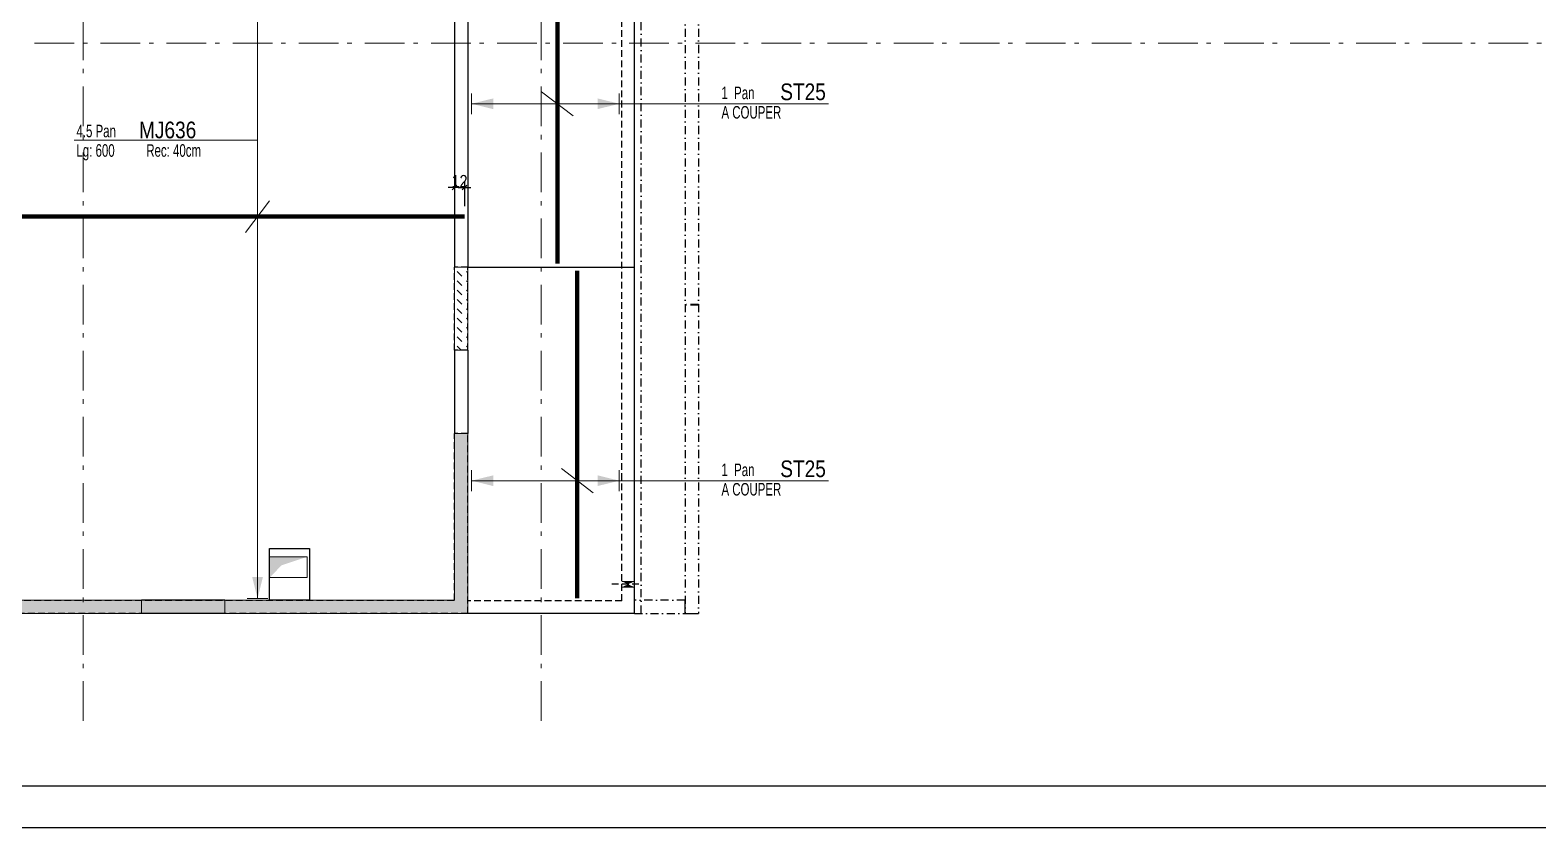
# Model space of a CAD drawing. Header units: centimetres. Extents: x 24964 to 31264, y 2319 to 6519.
# Drawn here: x 26663 to 28473, y 2319 to 3277 of the extents above; entities that cross this region are included whole.
import ezdxf

# ---------------------------------------------------------------- set-up
doc = ezdxf.new("R2010")
doc.units = ezdxf.units.CM
doc.header["$LTSCALE"] = 12.7
doc.header["$PDMODE"] = 1
doc.header["$PDSIZE"] = -2
for name, pattern in [('CACHEX2', [19.05, 12.7, -6.35]), ('Style de ligne -6', [2.08328, 1.25, -0.41656, 0.13886, -0.27786]), ('TIRETPTX2', [50.8, 25.4, -12.7, 0, -12.7])]:
    doc.linetypes.add(name, pattern=pattern)
doc.layers.get('0').update_dxf_attribs({"lineweight": 5})
for name, color, linetype in [('01_ARMA_INF', 50, 'Continuous'), ('01_cote_gen', 4, 'Continuous'), ('01_linteaux', 2, 'Continuous'), ('01_murs_sup', 2, 'CACHEX2'), ('01_texte', 230, 'Continuous'), ('AA_COTES', 2, 'Continuous'), ('prlm-GT', 242, 'Continuous')]:
    doc.layers.add(name, color=color, linetype=linetype)
for name, color, linetype, lineweight in [('01_murs_coup', 5, 'Continuous', 60), ('01_résv', 32, 'Continuous', 9), ('B Général', 7, 'Continuous', 5)]:
    doc.layers.add(name, color=color, linetype=linetype, lineweight=lineweight)
doc.styles.add('PATIO', font='ARIALN.TTF')
doc.styles.add('STYLE2', font='ARIALN.TTF')
doc.dimstyles.new('JB50', dxfattribs={"dimscale": 0.1, "dimtxt": 150, "dimasz": 15, "dimexe": 0.1, "dimexo": 0.1, "dimgap": 0.09, "dimtad": 1, "dimdec": 1, "dimdsep": 46, "dimtxsty": 'STYLE2', "dimblk1": 'BOND_G', "dimblk2": 'BOND_D', "dimsah": 1, "dimcen": 1.5, "dimdle": 0.01, "dimse1": 1, "dimse2": 1, "dimclrd": 4, "dimclre": 2, "dimclrt": 6, "dimazin": 2, "dimtfac": 2.333333, "dimtdec": 1, "dimtix": 1, "dimtmove": 2, "dimatfit": 3, "dimldrblk": 'BOND_G', "dimfxl": 1, "dimtolj": 1, "dimtzin": 0, "dimarcsym": 0})
pattern_1 = [(135, (22264.4976, -3966.91), (-11.22532, 9e-16), [7.9375, -7.9375])]

# ---------------------------------------------------------------- blocks, each defined once
blk = doc.blocks.new('BOND_G')
at = {"layer": 'AA_COTES', "color": 0}
for p, q in [((0, -5), (0, 15)), ((5, 0), (-5, 0)), ((1.8, 1.8), (-1.8, -1.8))]:
    blk.add_line(p, q, dxfattribs=at)
blk = doc.blocks.new('BOND_D')
at = {"layer": 'AA_COTES', "color": 0}
for p, q in [((5, 0), (-5, 0)), ((-1.8, -1.8), (1.8, 1.8)), ((0, 5), (0, -15))]:
    blk.add_line(p, q, dxfattribs=at)
blk = doc.blocks.new('*D2976')
at = {"color": 4, "lineweight": -2, "ltscale": 2, "transparency": 16777216}
for p, q in [((27171, 3087.9), (27169.5, 3087.9)), ((27184.5, 3087.9), (27172.5, 3087.9)), ((27186, 3087.9), (27187.5, 3087.9))]:
    blk.add_line(p, q, dxfattribs=at)
at = {"layer": 'Defpoints', "color": 0, "ltscale": 2, "transparency": 16777216}
for p in [(27172.5, 3087.9), (27172.5, 3073.7), (27184.5, 3073.7)]:
    blk.add_point(p, dxfattribs=at)
at = {"color": 4, "lineweight": -2, "ltscale": 2, "transparency": 16777216, "xscale": 1.5, "yscale": 1.5, "zscale": 1.5}
blk.add_blockref('BOND_D', (27172.5, 3087.9), dxfattribs=at)
at = {"color": 4, "lineweight": -2, "ltscale": 2, "transparency": 16777216, "xscale": 1.5, "yscale": 1.5, "zscale": 1.5, "rotation": 180}
blk.add_blockref('BOND_G', (27184.5, 3087.9), dxfattribs=at)
at = {"color": 6, "ltscale": 2, "transparency": 16777216, "insert": (27178.5, 3095.4), "char_height": 15, "attachment_point": 5, "style": 'STYLE2'}
blk.add_mtext('\\A1;12', dxfattribs=at)

msp = doc.modelspace()

# ---------------------------------------------------------------- hatches: boundary and pattern name
at = {"layer": '01_linteaux'}
h = msp.add_hatch(dxfattribs=at)
h.set_pattern_fill('DASH', color=256, scale=2.5, angle=135)
h.set_pattern_definition(pattern_1)
h.paths.add_polyline_path([(27188.46, 2792.39), (27172.46, 2792.39), (27172.46, 2592.4), (26619.46, 2592.4), (26619.46, 3770.39), (26601.46, 3770.39), (26601.46, 3228.48), (26471.46, 3228.48), (26471.46, 3265.39), (26453.46, 3265.39), (26453.46, 3210.48), (26601.46, 3210.48), (26601.46, 2852.4), (26408.46, 2852.14), (26408.46, 2836.14), (26601.46, 2836.4), (26601.46, 2576.4), (27188.46, 2576.4)])
h = msp.add_hatch(dxfattribs=at)
h.set_pattern_fill('DASH', color=256, scale=2.5, angle=135)
h.set_pattern_definition(pattern_1)
h.paths.add_polyline_path([(27188.46, 2992.39), (27172.46, 2992.39), (27172.46, 2892.39), (27188.46, 2892.39)])
at = {"layer": '01_résv'}
h = msp.add_hatch(dxfattribs=at)
h.set_pattern_fill('ANSI31', color=256)
h.set_pattern_definition([(45, (22264.6025, -1.931), (-2.245064, 2.245064), [])])
h.paths.add_polyline_path([(26846.94, 4116.88), (26806.94, 4116.88), (26806.94, 4106.88), (26846.94, 4106.88)])
h.paths.add_polyline_path([(27107.8, 4112.09), (27107.8, 4052.09), (27117.8, 4052.09), (27117.8, 4112.09)])
h.paths.add_polyline_path([(25791.36, 2612.4), (25868.44, 2612.4), (25868.44, 2602.4), (25791.63, 2602.4)])
h.paths.add_polyline_path([(27479.64, 4389.46), (27479.64, 4419.46), (27489.64, 4419.46), (27489.64, 4389.46)])
h.paths.add_polyline_path([(26376.01, 3400.48), (26196.01, 3400.48), (26196.01, 3410.48), (26376.01, 3410.48)])
h.paths.add_polyline_path([(26112.52, 3339.46), (26112.52, 3369.46), (26102.52, 3369.46), (26102.52, 3339.46)])
edge = h.paths.add_edge_path()
edge.add_line((26896.57, 4572.54), (26896.57, 4502.54))
edge.add_line((26896.57, 4502.54), (26886.57, 4502.54))
edge.add_line((26886.57, 4502.54), (26886.57, 4572.53))
edge.add_line((26886.57, 4572.53), (26896.57, 4572.53))

# ---------------------------------------------------------------- linework, layer by layer
at = {"layer": '01_ARMA_INF', "linetype": 'Continuous', "lineweight": 0, "const_width": 5, "flags": 128}
for points in [[(27296.04, 3523.88), (27296.13, 2996.51)], [(26607.46, 3052.99), (27184.46, 3053.06)], [(27319.76, 2988.09), (27319.84, 2594.46)]]:
    msp.add_lwpolyline(points, dxfattribs=at)
at = {"layer": '01_cote_gen'}
msp.add_line((30214.29, 2318.88), (24964.29, 2318.88), dxfattribs=at)
at = {"layer": '01_linteaux', "linetype": 'CACHEX2', "ltscale": 0.05}
for p, q in [((27373.46, 2591.4), (27373.46, 3525.39)), ((27393.7, 2611.4), (27360.16, 2611.4)), ((27373.46, 2591.4), (27188.46, 2591.4))]:
    msp.add_line(p, q, dxfattribs=at)
at = {"layer": '01_linteaux'}
for p, q in [((27388.46, 2576.4), (27388.46, 3525.39)), ((27172.46, 3292.39), (27172.46, 2992.39)), ((27188.46, 3292.39), (27188.46, 2992.39)), ((27188.46, 2992.39), (27388.46, 2992.39)), ((27172.46, 2892.39), (27172.46, 2792.39)), ((27188.46, 2892.39), (27188.46, 2792.39)), ((26896.46, 2592.4), (26796.46, 2592.4)), ((27448.96, 2592.4), (27448.96, 2576.4)), ((26896.46, 2576.4), (26796.46, 2576.4)), ((27388.46, 2576.4), (27188.46, 2576.4)), ((27449.46, 2576.4), (27465.46, 2576.4))]:
    msp.add_line(p, q, dxfattribs=at)
at = {"layer": '01_linteaux', "linetype": 'TIRETPTX2', "ltscale": 0.03}
for p, q in [((27396.46, 2576.4), (27396.46, 3525.39)), ((27449.46, 3317.37), (27449.46, 2576.4)), ((27465.46, 3317.39), (27465.46, 2576.4)), ((27465.46, 2947.39), (27449.46, 2947.39)), ((27465.46, 2946.39), (27449.46, 2946.39)), ((27448.96, 2592.4), (27388.46, 2592.4)), ((27388.46, 2576.4), (27448.96, 2576.4))]:
    msp.add_line(p, q, dxfattribs=at)
at = {"layer": '01_murs_coup', "linetype": 'Continuous', "lineweight": 18}
for p, q in [((27172.46, 2892.39), (27172.46, 2992.39)), ((27188.46, 2992.39), (27172.46, 2992.39)), ((27188.46, 2892.39), (27188.46, 2992.39)), ((27188.46, 2892.39), (27172.46, 2892.39)), ((27172.46, 2592.4), (27172.46, 2792.39)), ((27188.46, 2792.39), (27172.46, 2792.39)), ((27188.46, 2576.4), (27188.46, 2792.39)), ((26619.46, 2592.4), (26796.46, 2592.4)), ((26796.46, 2576.4), (26796.46, 2592.4)), ((26896.46, 2592.4), (27172.46, 2592.4)), ((26896.46, 2576.4), (26896.46, 2592.4)), ((26601.46, 2576.4), (26796.46, 2576.4)), ((27188.46, 2576.4), (26896.46, 2576.4))]:
    msp.add_line(p, q, dxfattribs=at)
at = {"layer": '01_murs_sup', "ltscale": 0.05}
for p, q in [((27172.46, 2892.39), (27172.46, 2992.39)), ((27188.46, 2992.39), (27172.46, 2992.39)), ((27188.46, 2892.39), (27188.46, 2992.39)), ((27188.46, 2892.39), (27172.46, 2892.39)), ((27172.46, 2592.4), (27172.46, 2792.39)), ((27188.46, 2792.39), (27172.46, 2792.39)), ((27188.46, 2576.4), (27188.46, 2792.39)), ((26619.46, 2592.4), (27172.46, 2592.4)), ((27188.46, 2576.4), (26601.46, 2576.4))]:
    msp.add_line(p, q, dxfattribs=at)
at = {"layer": '01_résv'}
for p, q in [((26950.44, 2619.33), (26950.46, 2644.4)), ((26950.46, 2644.4), (26995.46, 2644.4)), ((26995.46, 2644.4), (26995.56, 2619.5)), ((26995.56, 2619.5), (26950.44, 2619.33)), ((27388.46, 2614.9), (27373.46, 2614.9)), ((27388.46, 2607.9), (27373.46, 2607.9))]:
    msp.add_line(p, q, dxfattribs=at)
for points in [[(26950.56, 2619.33), (26950.46, 2644.4), (26964.57, 2634.12)], [(26950.46, 2644.4), (26995.46, 2644.4), (26964.57, 2634.12)], [(27373.46, 2614.9), (27388.46, 2614.9), (27388.46, 2607.9), (27373.46, 2607.9)]]:
    msp.add_solid(points, dxfattribs=at)
at = {"layer": '01_texte', "linetype": 'Continuous', "lineweight": 0}
for p, q in [((26935.91, 3523.21), (26935.91, 2594.22)), ((27193, 3200.94), (27193, 3175.98)), ((27193, 3188.46), (27370.32, 3188.46)), ((27277.05, 3202.97), (27315.13, 3173.96)), ((27370.32, 3200.94), (27370.32, 3175.98)), ((27370.32, 3188.46), (27621.67, 3188.46)), ((26715.52, 3144.55), (26935.91, 3144.55)), ((26921.4, 3033.99), (26950.41, 3072.06)), ((27193, 2748.28), (27193, 2723.32)), ((27193, 2735.8), (27370.32, 2735.8)), ((27300.77, 2750.3), (27338.84, 2721.29)), ((27370.32, 2748.28), (27370.32, 2723.32)), ((27370.32, 2735.8), (27621.67, 2735.8)), ((26923.43, 2594.22), (26948.39, 2594.22))]:
    msp.add_line(p, q, dxfattribs=at)
at = {"layer": '01_texte'}
msp.add_line((30214.29, 2368.88), (25014.29, 2368.88), dxfattribs=at)
at = {"layer": '01_texte', "linetype": 'Continuous', "lineweight": 0}
for points in [[(27193, 3188.46), (27219.1, 3194.92), (27219.1, 3188.46)], [(27193, 3188.46), (27219.1, 3182), (27219.1, 3188.46)], [(27370.32, 3188.46), (27344.22, 3194.92), (27344.22, 3188.46)], [(27370.32, 3188.46), (27344.22, 3182), (27344.22, 3188.46)], [(27193, 2735.8), (27219.1, 2742.26), (27219.1, 2735.8)], [(27193, 2735.8), (27219.1, 2729.34), (27219.1, 2735.8)], [(27370.32, 2735.8), (27344.22, 2742.26), (27344.22, 2735.8)], [(27370.32, 2735.8), (27344.22, 2729.34), (27344.22, 2735.8)], [(26935.91, 2594.22), (26929.45, 2620.31), (26935.91, 2620.31)], [(26935.91, 2594.22), (26942.37, 2620.31), (26935.91, 2620.31)]]:
    msp.add_solid(points, dxfattribs=at)
at = {"layer": 'B Général', "color": 1, "linetype": 'Style de ligne -6', "lineweight": 13, "ltscale": 3, "true_color": 0xff0000}
for p, q in [((26726.4, 2447.23), (26726.4, 5533.75)), ((27276.42, 2447.23), (27276.42, 5533.75)), ((30128.68, 3261.31), (25147.01, 3261.31))]:
    msp.add_line(p, q, dxfattribs=at)
at = {"layer": 'B Général', "color": 7, "linetype": 'Continuous', "lineweight": 5}
msp.add_line((26896.46, 2592.4), (26941.46, 2592.4), dxfattribs=at)
at = {"layer": 'prlm-GT'}
msp.add_lwpolyline([(26950.46, 2654.4), (26998.46, 2654.4), (26998.46, 2592.4), (26950.46, 2592.4)], close=True, dxfattribs=at)

# ---------------------------------------------------------------- texts
at = {"layer": '01_texte', "ltscale": 5, "style": 'PATIO', "width": 0.8}
for s, p in [('1  Pan', (27492.93, 3194)), ('A COUPER', (27493.06, 3170.66)), ('4.5 Pan', (26718.46, 3148.2)), ('Lg: 600', (26718.46, 3124.86)), ('Rec: 40cm', (26802.32, 3124.86)), ('1  Pan', (27492.93, 2741.33)), ('A COUPER', (27493.06, 2718))]:
    msp.add_text(s, height=15, dxfattribs=at).set_placement(p)
at = {"layer": '01_texte', "linetype": 'Continuous', "lineweight": 0, "style": 'PATIO'}
for p in [(27563.65, 3192.79), (27563.65, 2740.12)]:
    msp.add_text('ST25', height=20, dxfattribs=at).set_placement(p)
at = {"layer": '01_texte', "ltscale": 5, "style": 'PATIO'}
msp.add_text('MJ636', height=20, dxfattribs=at).set_placement((26793.58, 3146.99))

# ---------------------------------------------------------------- dimensions: what is measured, and where the dimension line sits
at = {"ltscale": 2}
dim = msp.add_linear_dim(base=(27172.46, 3087.89), p1=(27184.46, 3073.74), p2=(27172.46, 3073.74), dimstyle='JB50', dxfattribs=at)
dim.commit()
dim.dimension.update_dxf_attribs({"geometry": '*D2976', "text_midpoint": (27178.46, 3095.43)})

doc.saveas('drawing.dxf')
